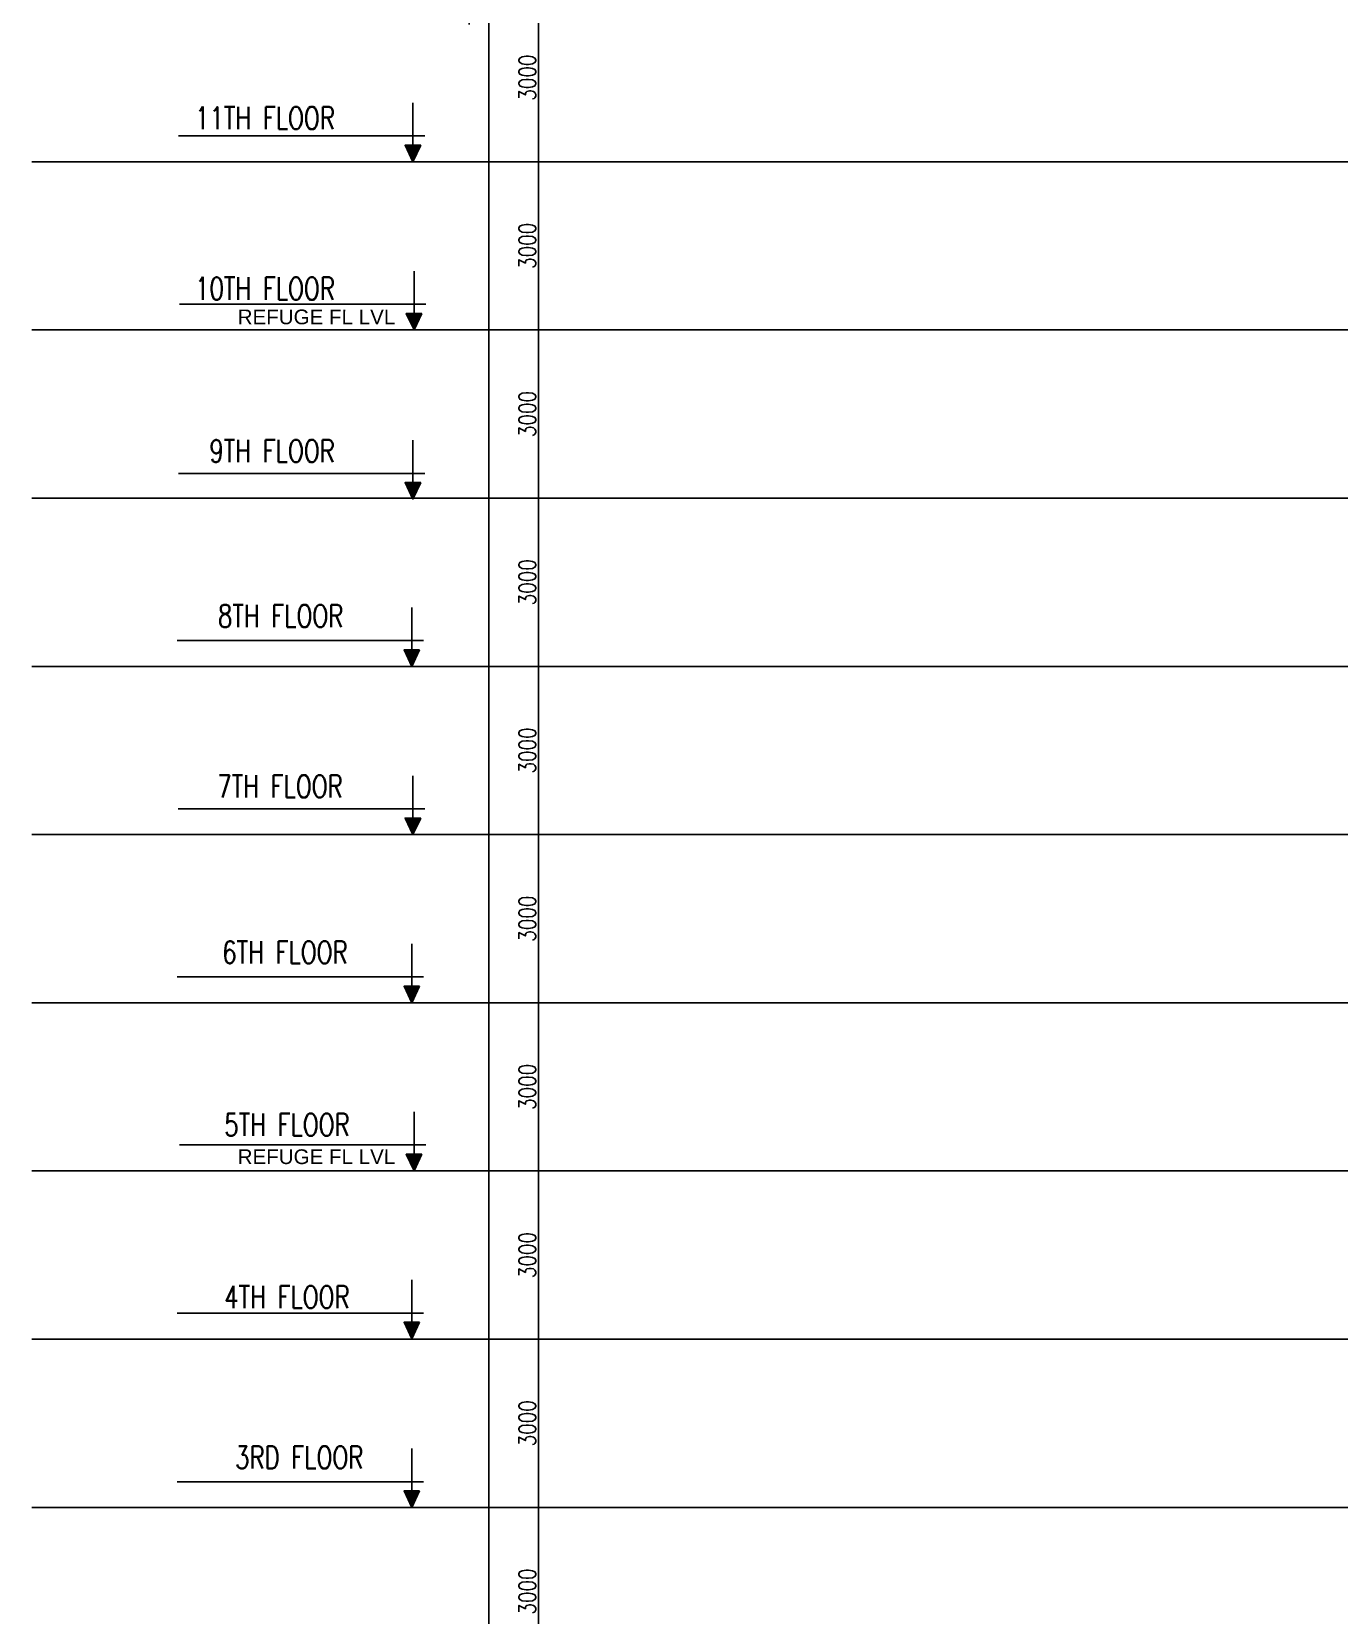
# Model space of a CAD drawing. Header units: millimetres. Extents: x -414464 to 1686, y -90036 to 108605.
# Drawn here: x -152145 to -128828, y 22840 to 51085 of the extents above; entities that cross this region are included whole.
import ezdxf
from ezdxf.enums import TextEntityAlignment as Align

# ---------------------------------------------------------------- set-up
doc = ezdxf.new("R2010")
doc.units = ezdxf.units.MM
doc.header["$LTSCALE"] = 1000
doc.header["$MEASUREMENT"] = 0
doc.linetypes.add('AUDIT_D_120904163729-0', pattern=[0])
doc.linetypes.add('HIDDEN2', pattern=[0.1875, 0.125, -0.0625])
doc.layers.get('0').update_dxf_attribs({"linetype": 'AUDIT_D_120904163729-0'})
for name, color, linetype in [('B-AR-ANNO-E DECK FLOOR$0$a-text', 4, 'Continuous'), ('LEVEL', 7, 'Continuous'), ('TEXT-RM', 4, 'Continuous')]:
    doc.layers.add(name, color=color, linetype=linetype)
doc.styles.add('AR', font='arial.ttf')
doc.styles.add('B-AR-ANNO-E DECK FLOOR$0$DIMTEXT', font='SIMPLEX.shx', dxfattribs={"width": 0.75})
doc.styles.add('TEXT1', font='simplex.shx', dxfattribs={"width": 0.8})
doc.dimstyles.new('dim 20', dxfattribs={"dimtxt": 0.25, "dimasz": 0.02, "dimexe": 0.01, "dimexo": 0, "dimgap": 0.05, "dimtad": 1, "dimdec": 0, "dimlfac": 1000, "dimzin": 9, "dimdsep": 46, "dimtxsty": 'TEXT1', "dimblk": 'ARCHTICK', "dimcen": 1, "dimdle": 0.015, "dimclrd": 8, "dimclre": 251, "dimclrt": 2, "dimadec": 0, "dimazin": 0, "dimtfac": 1, "dimtdec": 0, "dimtmove": 2, "dimatfit": 3, "dimldrblk": 'DOT', "dimfxl": 1, "dimlwd": -1, "dimarcsym": 0})

# ---------------------------------------------------------------- blocks, each defined once
blk = doc.blocks.new('_ArchTick')
at = {"color": 0, "linetype": 'ByBlock', "const_width": 0.15}
blk.add_lwpolyline([(-0.5, -0.5), (0.5, 0.5)], dxfattribs=at)
blk = doc.blocks.new('*D312')
at = {"color": 251, "lineweight": -2, "transparency": 16777216}
for p, q in [((72.728, 24.765), (72.524, 24.765)), ((72.728, 21.765), (72.524, 21.765))]:
    blk.add_line(p, q, dxfattribs=at)
at = {"color": 8, "transparency": 16777216}
blk.add_line((72.534, 21.75), (72.534, 24.78), dxfattribs=at)
at = {"color": 8, "transparency": 16777216, "xscale": 0.02, "yscale": 0.02, "zscale": 0.02}
for p, rotation in [((72.534, 24.765), 90), ((72.534, 21.765), 270)]:
    blk.add_blockref('_ArchTick', p, dxfattribs=dict(at, rotation=rotation))
at = {"color": 2, "transparency": 16777216, "insert": (72.334, 23.265), "char_height": 0.3, "attachment_point": 5, "rotation": 90, "style": 'TEXT1'}
blk.add_mtext('3000', dxfattribs=at)
blk = doc.blocks.new('_DOT')
at = {"color": 0, "linetype": 'ByBlock'}
blk.add_line((-0.5, 0), (-1, 0), dxfattribs=at)
at = {"color": 0, "linetype": 'ByBlock', "const_width": 0.5}
blk.add_lwpolyline([(-0.25, 0, 1), (0.25, 0, 1)], format="xyb", close=True, dxfattribs=at)
blk = doc.blocks.new('*D313')
at = {"color": 251, "lineweight": -2, "transparency": 16777216}
for p, q in [((72.728, 27.765), (72.524, 27.765)), ((72.728, 24.765), (72.524, 24.765))]:
    blk.add_line(p, q, dxfattribs=at)
at = {"color": 8, "transparency": 16777216}
blk.add_line((72.534, 24.75), (72.534, 27.78), dxfattribs=at)
at = {"color": 8, "transparency": 16777216, "xscale": 0.02, "yscale": 0.02, "zscale": 0.02}
for p, rotation in [((72.534, 27.765), 90), ((72.534, 24.765), 270)]:
    blk.add_blockref('_ArchTick', p, dxfattribs=dict(at, rotation=rotation))
at = {"color": 2, "transparency": 16777216, "insert": (72.334, 26.265), "char_height": 0.3, "attachment_point": 5, "rotation": 90, "style": 'TEXT1'}
blk.add_mtext('3000', dxfattribs=at)
blk = doc.blocks.new('*D314')
at = {"color": 251, "lineweight": -2, "transparency": 16777216}
for p, q in [((72.728, 30.765), (72.524, 30.765)), ((72.728, 27.765), (72.524, 27.765))]:
    blk.add_line(p, q, dxfattribs=at)
at = {"color": 8, "transparency": 16777216}
blk.add_line((72.534, 27.75), (72.534, 30.78), dxfattribs=at)
at = {"color": 8, "transparency": 16777216, "xscale": 0.02, "yscale": 0.02, "zscale": 0.02}
for p, rotation in [((72.534, 30.765), 90), ((72.534, 27.765), 270)]:
    blk.add_blockref('_ArchTick', p, dxfattribs=dict(at, rotation=rotation))
at = {"color": 2, "transparency": 16777216, "insert": (72.334, 29.265), "char_height": 0.3, "attachment_point": 5, "rotation": 90, "style": 'TEXT1'}
blk.add_mtext('3000', dxfattribs=at)
blk = doc.blocks.new('*D315')
at = {"color": 251, "lineweight": -2, "transparency": 16777216}
for p, q in [((72.728, 33.765), (72.524, 33.765)), ((72.728, 30.765), (72.524, 30.765))]:
    blk.add_line(p, q, dxfattribs=at)
at = {"color": 8, "transparency": 16777216}
blk.add_line((72.534, 30.75), (72.534, 33.78), dxfattribs=at)
at = {"color": 8, "transparency": 16777216, "xscale": 0.02, "yscale": 0.02, "zscale": 0.02}
for p, rotation in [((72.534, 33.765), 90), ((72.534, 30.765), 270)]:
    blk.add_blockref('_ArchTick', p, dxfattribs=dict(at, rotation=rotation))
at = {"color": 2, "transparency": 16777216, "insert": (72.334, 32.265), "char_height": 0.3, "attachment_point": 5, "rotation": 90, "style": 'TEXT1'}
blk.add_mtext('3000', dxfattribs=at)
blk = doc.blocks.new('*D316')
at = {"color": 251, "lineweight": -2, "transparency": 16777216}
for p, q in [((72.728, 36.765), (72.524, 36.765)), ((72.728, 33.765), (72.524, 33.765))]:
    blk.add_line(p, q, dxfattribs=at)
at = {"color": 8, "transparency": 16777216}
blk.add_line((72.534, 33.75), (72.534, 36.78), dxfattribs=at)
at = {"color": 8, "transparency": 16777216, "xscale": 0.02, "yscale": 0.02, "zscale": 0.02}
for p, rotation in [((72.534, 36.765), 90), ((72.534, 33.765), 270)]:
    blk.add_blockref('_ArchTick', p, dxfattribs=dict(at, rotation=rotation))
at = {"color": 2, "transparency": 16777216, "insert": (72.334, 35.265), "char_height": 0.3, "attachment_point": 5, "rotation": 90, "style": 'TEXT1'}
blk.add_mtext('3000', dxfattribs=at)
blk = doc.blocks.new('*D317')
at = {"color": 251, "lineweight": -2, "transparency": 16777216}
for p, q in [((72.728, 39.765), (72.524, 39.765)), ((72.728, 36.765), (72.524, 36.765))]:
    blk.add_line(p, q, dxfattribs=at)
at = {"color": 8, "transparency": 16777216}
blk.add_line((72.534, 36.75), (72.534, 39.78), dxfattribs=at)
at = {"color": 8, "transparency": 16777216, "xscale": 0.02, "yscale": 0.02, "zscale": 0.02}
for p, rotation in [((72.534, 39.765), 90), ((72.534, 36.765), 270)]:
    blk.add_blockref('_ArchTick', p, dxfattribs=dict(at, rotation=rotation))
at = {"color": 2, "transparency": 16777216, "insert": (72.334, 38.265), "char_height": 0.3, "attachment_point": 5, "rotation": 90, "style": 'TEXT1'}
blk.add_mtext('3000', dxfattribs=at)
blk = doc.blocks.new('*D318')
at = {"color": 251, "lineweight": -2, "transparency": 16777216}
for p, q in [((72.728, 42.765), (72.524, 42.765)), ((72.728, 39.765), (72.524, 39.765))]:
    blk.add_line(p, q, dxfattribs=at)
at = {"color": 8, "transparency": 16777216}
blk.add_line((72.534, 39.75), (72.534, 42.78), dxfattribs=at)
at = {"color": 8, "transparency": 16777216, "xscale": 0.02, "yscale": 0.02, "zscale": 0.02}
for p, rotation in [((72.534, 42.765), 90), ((72.534, 39.765), 270)]:
    blk.add_blockref('_ArchTick', p, dxfattribs=dict(at, rotation=rotation))
at = {"color": 2, "transparency": 16777216, "insert": (72.334, 41.265), "char_height": 0.3, "attachment_point": 5, "rotation": 90, "style": 'TEXT1'}
blk.add_mtext('3000', dxfattribs=at)
blk = doc.blocks.new('*D319')
at = {"color": 251, "lineweight": -2, "transparency": 16777216}
for p, q in [((72.728, 45.765), (72.524, 45.765)), ((72.728, 42.765), (72.524, 42.765))]:
    blk.add_line(p, q, dxfattribs=at)
at = {"color": 8, "transparency": 16777216}
blk.add_line((72.534, 42.75), (72.534, 45.78), dxfattribs=at)
at = {"color": 8, "transparency": 16777216, "xscale": 0.02, "yscale": 0.02, "zscale": 0.02}
for p, rotation in [((72.534, 45.765), 90), ((72.534, 42.765), 270)]:
    blk.add_blockref('_ArchTick', p, dxfattribs=dict(at, rotation=rotation))
at = {"color": 2, "transparency": 16777216, "insert": (72.334, 44.265), "char_height": 0.3, "attachment_point": 5, "rotation": 90, "style": 'TEXT1'}
blk.add_mtext('3000', dxfattribs=at)
blk = doc.blocks.new('*D320')
at = {"color": 251, "lineweight": -2, "transparency": 16777216}
for p, q in [((72.728, 48.765), (72.524, 48.765)), ((72.728, 45.765), (72.524, 45.765))]:
    blk.add_line(p, q, dxfattribs=at)
at = {"color": 8, "transparency": 16777216}
blk.add_line((72.534, 45.75), (72.534, 48.78), dxfattribs=at)
at = {"color": 8, "transparency": 16777216, "xscale": 0.02, "yscale": 0.02, "zscale": 0.02}
for p, rotation in [((72.534, 48.765), 90), ((72.534, 45.765), 270)]:
    blk.add_blockref('_ArchTick', p, dxfattribs=dict(at, rotation=rotation))
at = {"color": 2, "transparency": 16777216, "insert": (72.334, 47.265), "char_height": 0.3, "attachment_point": 5, "rotation": 90, "style": 'TEXT1'}
blk.add_mtext('3000', dxfattribs=at)
blk = doc.blocks.new('*D321')
at = {"color": 251, "lineweight": -2, "transparency": 16777216}
for p, q in [((72.728, 51.765), (72.524, 51.765)), ((72.728, 48.765), (72.524, 48.765))]:
    blk.add_line(p, q, dxfattribs=at)
at = {"color": 8, "transparency": 16777216}
blk.add_line((72.534, 48.75), (72.534, 51.78), dxfattribs=at)
at = {"color": 8, "transparency": 16777216, "xscale": 0.02, "yscale": 0.02, "zscale": 0.02}
for p, rotation in [((72.534, 51.765), 90), ((72.534, 48.765), 270)]:
    blk.add_blockref('_ArchTick', p, dxfattribs=dict(at, rotation=rotation))
at = {"color": 2, "transparency": 16777216, "insert": (72.334, 50.265), "char_height": 0.3, "attachment_point": 5, "rotation": 90, "style": 'TEXT1'}
blk.add_mtext('3000', dxfattribs=at)
blk = doc.blocks.new('*D338')
at = {"color": 251, "lineweight": -2, "transparency": 16777216}
for p, q in [((72.728, 101.565), (71.636, 101.565)), ((72.728, 5.215), (71.636, 5.215))]:
    blk.add_line(p, q, dxfattribs=at)
at = {"color": 8, "transparency": 16777216}
blk.add_line((71.646, 101.58), (71.646, 5.2), dxfattribs=at)
at = {"color": 8, "transparency": 16777216, "xscale": 0.02, "yscale": 0.02, "zscale": 0.02}
for p, rotation in [((71.646, 101.565), 90), ((71.646, 5.215), 270)]:
    blk.add_blockref('_ArchTick', p, dxfattribs=dict(at, rotation=rotation))
at = {"color": 2, "transparency": 16777216, "insert": (71.196, 53.39), "char_height": 0.3, "attachment_point": 5, "rotation": 90, "style": 'TEXT1'}
blk.add_mtext('96350\\PTOTAL HEIGHT OF BUILDING', dxfattribs=at)
blk = doc.blocks.new('A$C50ED7ECD')
at = {"layer": 'LEVEL'}
for points in [[(70.1543, 49.0597), (70.433, 49.0597), (70.2937, 48.765)], [(70.1742, 46.0597), (70.4528, 46.0597), (70.3135, 45.765)], [(70.1543, 43.0418), (70.433, 43.0418), (70.2937, 42.7471)], [(70.1342, 40.0597), (70.4128, 40.0597), (70.2735, 39.765)], [(70.1542, 37.0597), (70.4328, 37.0597), (70.2935, 36.765)], [(70.1342, 34.0597), (70.4128, 34.0597), (70.2735, 33.765)], [(70.1742, 31.0641), (70.4528, 31.0641), (70.3135, 30.7694)], [(70.1342, 28.067), (70.4128, 28.067), (70.2735, 27.7723)], [(70.1342, 25.0581), (70.4128, 25.0581), (70.2735, 24.7634)]]:
    blk.add_hatch(color=2, dxfattribs=at).paths.add_polyline_path(points)
at = {"layer": 'LEVEL', "color": 2}
for p, q in [((70.2937, 49.8151), (70.2937, 49.0597)), ((70.5036, 49.225), (66.1102, 49.225)), ((70.3135, 46.8151), (70.3135, 46.0597)), ((70.5234, 46.225), (66.13, 46.225)), ((70.2937, 43.7972), (70.2937, 43.0418)), ((70.5036, 43.2071), (66.1102, 43.2071)), ((70.2735, 40.8151), (70.2735, 40.0597)), ((70.4834, 40.225), (66.09, 40.225)), ((70.2935, 37.8151), (70.2935, 37.0597)), ((70.5034, 37.225), (66.11, 37.225)), ((70.2735, 34.8151), (70.2735, 34.0597)), ((70.4834, 34.225), (66.09, 34.225)), ((70.3135, 31.8195), (70.3135, 31.0641)), ((70.5234, 31.2294), (66.13, 31.2294)), ((70.2735, 28.8224), (70.2735, 28.067)), ((70.4834, 28.2323), (66.09, 28.2323)), ((70.2735, 25.8134), (70.2735, 25.0581)), ((70.4834, 25.2234), (66.09, 25.2234))]:
    blk.add_line(p, q, dxfattribs=at)
at = {"layer": 'LEVEL', "color": 8, "linetype": 'HIDDEN2', "ltscale": 5}
for p, q in [((147.4587, 48.765), (63.4951, 48.765)), ((147.4587, 42.765), (63.4951, 42.765)), ((147.4587, 39.765), (63.4951, 39.765)), ((147.4587, 36.765), (63.4951, 36.765)), ((147.4587, 33.765), (63.4951, 33.765)), ((147.4587, 27.765), (63.4951, 27.765)), ((147.4587, 24.765), (63.4951, 24.765))]:
    blk.add_line(p, q, dxfattribs=at)
at = {"layer": 'LEVEL', "color": 1, "linetype": 'HIDDEN2', "ltscale": 5}
for p, q in [((147.4587, 45.765), (63.4951, 45.765)), ((147.4587, 30.765), (63.4951, 30.765))]:
    blk.add_line(p, q, dxfattribs=at)
at = {"layer": 'LEVEL', "color": 2}
for points in [[(70.433, 49.0597), (70.1543, 49.0597), (70.2937, 48.765)], [(70.4528, 46.0597), (70.1742, 46.0597), (70.3135, 45.765)], [(70.433, 43.0418), (70.1543, 43.0418), (70.2937, 42.7471)], [(70.4128, 40.0597), (70.1342, 40.0597), (70.2735, 39.765)], [(70.4328, 37.0597), (70.1542, 37.0597), (70.2935, 36.765)], [(70.4128, 34.0597), (70.1342, 34.0597), (70.2735, 33.765)], [(70.4528, 31.0641), (70.1742, 31.0641), (70.3135, 30.7694)], [(70.4128, 28.067), (70.1342, 28.067), (70.2735, 27.7723)], [(70.4128, 25.0581), (70.1342, 25.0581), (70.2735, 24.7634)]]:
    blk.add_lwpolyline(points, close=True, dxfattribs=at)
at = {"layer": 'B-AR-ANNO-E DECK FLOOR$0$a-text', "extrusion": (-1.53031e-13, 0.001438, 0.999999), "char_height": 0.4, "width": 10.682306, "attachment_point": 5, "text_direction": (1, 0, 0), "style": 'B-AR-ANNO-E DECK FLOOR$0$DIMTEXT'}
for s, insert in [('11TH FLOOR', (67.6554, 49.5434)), ('10TH FLOOR', (67.6554, 46.5034)), ('9TH FLOOR', (67.7824, 43.6072)), ('8TH FLOOR', (67.9346, 40.6651)), ('7TH FLOOR', (67.9237, 37.6251)), ('6TH FLOOR', (68.0107, 34.6651)), ('5TH FLOOR ', (68.0468, 31.5895)), ('4TH FLOOR', (68.046, 28.5166)), ('3RD FLOOR', (68.2663, 25.6562))]:
    blk.add_mtext(s, dxfattribs=dict(at, insert=insert))
at = {"layer": 'TEXT-RM', "color": 1, "extrusion": (-0.039157, 0.017224, 0.999085), "style": 'AR'}
for p in [(-69.7145, 44.2014, -2.0499), (-56.0044, 50.2262, -2.3078)]:
    blk.add_text('REFUGE FL LVL', height=0.2625, rotation=113.71281, dxfattribs=at).set_placement(p, align=Align.MIDDLE_CENTER)
dim = blk.add_linear_dim(base=(71.6456, 5.215), p1=(72.7285, 101.565), p2=(72.7285, 5.215), angle=90, text='<>\\PTOTAL HEIGHT OF BUILDING', dimstyle='dim 20', override={"dimtxt": 0.3})
dim.commit()
dim.dimension.update_dxf_attribs({"geometry": '*D338', "text_midpoint": (71.1956, 53.39)})
for base, p1, p2, picture, middle in [((72.5338, 51.765), (72.7285, 48.765), (72.7285, 51.765), '*D321', (72.3338, 50.265)), ((72.5338, 48.765), (72.7285, 45.765), (72.7285, 48.765), '*D320', (72.3338, 47.265)), ((72.5338, 45.765), (72.7285, 42.765), (72.7285, 45.765), '*D319', (72.3338, 44.265)), ((72.5338, 42.765), (72.7285, 39.765), (72.7285, 42.765), '*D318', (72.3338, 41.265)), ((72.5338, 39.765), (72.7285, 36.765), (72.7285, 39.765), '*D317', (72.3338, 38.265)), ((72.5338, 36.765), (72.7285, 33.765), (72.7285, 36.765), '*D316', (72.3338, 35.265)), ((72.5338, 33.765), (72.7285, 30.765), (72.7285, 33.765), '*D315', (72.3338, 32.265)), ((72.5338, 30.765), (72.7285, 27.765), (72.7285, 30.765), '*D314', (72.3338, 29.265)), ((72.5338, 27.765), (72.7285, 24.765), (72.7285, 27.765), '*D313', (72.3338, 26.265)), ((72.5338, 24.765), (72.7285, 21.765), (72.7285, 24.765), '*D312', (72.3338, 23.265))]:
    dim = blk.add_linear_dim(base=base, p1=p1, p2=p2, angle=90, dimstyle='dim 20', override={"dimtxt": 0.3})
    dim.commit()
    dim.dimension.update_dxf_attribs({"geometry": picture, "text_midpoint": middle})

msp = doc.modelspace()

# ---------------------------------------------------------------- block references
at = {"layer": 'LEVEL', "linetype": 'ByBlock', "xscale": 1000, "yscale": 1000, "zscale": 1000}
msp.add_blockref('A$C50ED7ECD', (-215640, 0, -0.6), dxfattribs=at)

doc.saveas('drawing.dxf')
